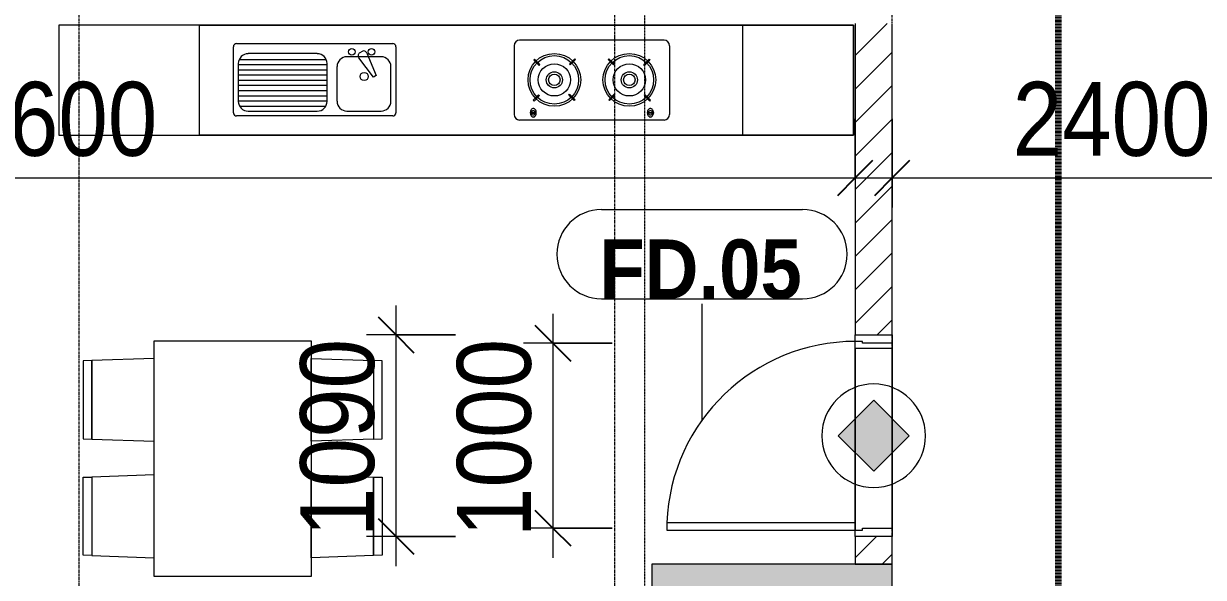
# Model space of a CAD drawing. Header units: millimetres. Extents: x 962 to 239635, y -15958 to 82755.
# Drawn here: x 173503 to 179888, y 61841 to 64835 of the extents above; entities that cross this region are included whole.
import ezdxf

# ---------------------------------------------------------------- set-up
doc = ezdxf.new("R2010")
doc.units = ezdxf.units.MM
for name, pattern in [('1 NÉT CALL OUT', [6, 3, -3]), ('Dash Dot 3_16_', [7.9375, 4.7625, -1.5875, 0, -1.5875]), ('Grid Line', [22.225, 12.7, -3.175, 3.175, -3.175])]:
    doc.linetypes.add(name, pattern=pattern)
for name, color, linetype, lineweight in [('0-1', 7, 'Continuous', 5), ('A-ANNO-DIMS', 211, 'Continuous', 9), ('A-ANNO-DIMS-160', 211, 'Continuous', 9), ('A-ANNO-NOTE', 131, 'Continuous', 9), ('A-DETL-3', 90, '1 NÉT CALL OUT', 100), ('A-DETL-GENF-2', 1, 'Continuous', 9), ('A-DOOR-4', 1, 'Continuous', 9), ('A-DOOR-FRAM-1', 1, 'Continuous', 9), ('A-DOOR-IDEN', 31, 'Continuous', 9), ('A-FLOR-2', 9, 'Continuous', 9), ('A-WALL', 113, 'Continuous', 9), ('A-WALL-3', 113, 'Continuous', 18), ('A-WALL-PATT-2', 111, 'Continuous', 9), ('G-ANNO-SYMB-1', 111, 'Dash Dot 3_16_', 18), ('I-FURN', 30, 'Continuous', 9), ('I-FURN-1', 254, 'Continuous', 9), ('S-COLS-1', 52, 'Continuous', 5), ('S-COLS-2', 7, 'Continuous', 18), ('S-GRID-1', 1, 'Grid Line', 9)]:
    doc.layers.add(name, color=color, linetype=linetype, lineweight=lineweight)
doc.styles.add('Arial_B_6', font='arialbd_0.ttf', dxfattribs={"width": 0.9, "height": 320})
doc.styles.add('UTM Avo', font='UTM Avo.ttf', dxfattribs={"width": 0.9, "height": 400})
doc.dimstyles.new('1_Dim_chi_tiet_2_5', dxfattribs={"dimscale": 304.8, "dimtxt": 399.720379, "dimasz": 0.629921, "dimexe": 0.524934, "dimexo": 0.0625, "dimgap": 0.052493, "dimtad": 1, "dimdec": 0, "dimrnd": 5, "dimzin": 0, "dimdsep": 46, "dimtxsty": 'UTM Avo', "dimblk1": 'OBLIQUE', "dimblk2": 'OBLIQUE', "dimsah": 1, "dimcen": 0.09, "dimdle": 0.524934, "dimazin": 0, "dimtfac": 1, "dimtdec": 4, "dimtix": 1, "dimtmove": 0, "dimatfit": 3, "dimfxl": 1.049869, "dimfxlon": 1, "dimtvp": 1, "dimtolj": 1, "dimtzin": 0, "dimarcsym": 2})
doc.dimstyles.new('1_Dim_chi_tiet_2_5_1', dxfattribs={"dimscale": 304.8, "dimtxt": 399.720379, "dimasz": 0.629921, "dimexe": 0.524934, "dimexo": 0.0625, "dimgap": 0.052493, "dimtad": 1, "dimdec": 0, "dimrnd": 5, "dimzin": 0, "dimdsep": 46, "dimtxsty": 'UTM Avo', "dimblk1": 'OBLIQUE', "dimblk2": 'OBLIQUE', "dimsah": 1, "dimcen": 0.09, "dimdle": 0.524934, "dimazin": 0, "dimtfac": 1, "dimtdec": 4, "dimtix": 1, "dimtmove": 0, "dimatfit": 3, "dimfxl": 1.049869, "dimfxlon": 1, "dimtvp": 1, "dimtolj": 1, "dimtzin": 0, "dimarcsym": 2})

# ---------------------------------------------------------------- blocks, each defined once
blk = doc.blocks.new('NCV_TKTC_KET CAU_rvt-1-TKCS_MB TẦNG 2')
at = {"layer": 'S-COLS-1'}
blk.add_hatch(color=256, dxfattribs=at).paths.add_polyline_path([(116452.6, 61561.9), (116452.6, 61911.9), (115152.6, 61911.9), (115152.6, 61561.9), (115761.3, 61561.9)])
at = {"layer": 'S-COLS-2'}
for p, q in [((116452.6, 61911.9), (115152.6, 61911.9)), ((115152.6, 61911.9), (115152.6, 61561.9)), ((116452.6, 61561.9), (116452.6, 61911.9))]:
    blk.add_line(p, q, dxfattribs=at)
blk = doc.blocks.new('HE BEP A - HE BEP A-V59-TKCS_MB TẦNG 2')
at = {"layer": 'I-FURN'}
for p, q in [((765.9, 605.3), (3.5, 605.3)), ((3.5, 605.3), (3.5, 11)), ((765.9, 11), (765.9, 605.3)), ((765.9, 605.3), (4303.5, 605.3)), ((765.9, 11), (765.9, 605.3)), ((3703.5, 605.3), (3703.5, 11)), ((4303.5, 605.3), (4303.5, 11)), ((3279.1, 524.2), (2497.5, 524.2)), ((948.4, 131.7), (948.4, 487.8)), ((965.9, 505.3), (1810.5, 505.3)), ((1401.8, 451.1), (1028.4, 451.1)), ((1644.6, 463.3), (1632.2, 456.1)), ((1670.1, 454.1), (1721.6, 333.3)), ((1828, 487.8), (1828, 131.7)), ((2467.5, 494.2), (2467.5, 122.2)), ((3309.1, 494.2), (3309.1, 122.2)), ((975, 397.7), (975, 193.3)), ((975, 391.9), (1455.1, 391.9)), ((979.9, 419.9), (1450.3, 419.9)), ((1455.1, 193.3), (1455.1, 397.7)), ((1747.9, 434.2), (1562.5, 434.2)), ((1706.2, 324.4), (1627.3, 429.4)), ((2578, 421.2), (2573.6, 416.8)), ((2573.6, 416.8), (2602.8, 387.7)), ((2607.1, 392.1), (2578, 421.2)), ((2602.8, 387.7), (2607.1, 392.1)), ((2795.6, 424), (2766.5, 394.9)), ((2766.5, 394.9), (2770.8, 390.5)), ((2770.8, 390.5), (2800, 419.6)), ((2800, 419.6), (2795.6, 424)), ((2976.7, 419.6), (2981.1, 424)), ((3005.8, 390.5), (2976.7, 419.6)), ((2981.1, 424), (3010.2, 394.9)), ((3010.2, 394.9), (3005.8, 390.5)), ((3169.5, 392.1), (3198.6, 421.2)), ((3173.9, 387.7), (3169.5, 392.1)), ((3203, 416.8), (3173.9, 387.7)), ((3198.6, 421.2), (3203, 416.8)), ((975, 363.9), (1455.1, 363.9)), ((975, 335.9), (1455.1, 335.9)), ((1509.1, 380.9), (1509.1, 194.2)), ((1721.6, 333.3), (1706.2, 324.4)), ((1801.3, 194.2), (1801.3, 380.9)), ((975, 307.9), (1455.1, 307.9)), ((975, 279.9), (1455.1, 279.9)), ((975, 251.9), (1455.1, 251.9)), ((975, 223.9), (1455.1, 223.9)), ((975, 195.9), (1455.1, 195.9)), ((2570.9, 199.3), (2600, 228.4)), ((2575.3, 194.9), (2570.9, 199.3)), ((2604.4, 224), (2575.3, 194.9)), ((2600, 228.4), (2604.4, 224)), ((2763.7, 226.8), (2768.1, 231.2)), ((2792.8, 197.7), (2763.7, 226.8)), ((2768.1, 231.2), (2797.2, 202)), ((2797.2, 202), (2792.8, 197.7)), ((3008.5, 231.2), (2979.4, 202)), ((2979.4, 202), (2983.8, 197.7)), ((2983.8, 197.7), (3012.9, 226.8)), ((3012.9, 226.8), (3008.5, 231.2)), ((3176.6, 228.4), (3172.2, 224)), ((3172.2, 224), (3201.4, 194.9)), ((3205.8, 199.3), (3176.6, 228.4)), ((3201.4, 194.9), (3205.8, 199.3)), ((981.5, 167.9), (1448.7, 167.9)), ((1028.4, 139.9), (1401.8, 139.9)), ((1562.5, 140.8), (1747.9, 140.8)), ((2555.1, 133.3), (2555.1, 129.3)), ((2587.6, 133.3), (2555.1, 133.3)), ((2555.1, 129.3), (2587.6, 129.3)), ((2587.6, 129.3), (2587.6, 133.3)), ((3189, 129.3), (3189, 133.3)), ((3189, 133.3), (3221.5, 133.3)), ((3221.5, 129.3), (3189, 129.3)), ((3221.5, 133.3), (3221.5, 129.3)), ((1810.5, 114.2), (965.9, 114.2)), ((3279.1, 92.2), (2497.5, 92.2)), ((3.5, 11), (765.9, 11)), ((4303.5, 11), (765.9, 11))]:
    blk.add_line(p, q, dxfattribs=at)
for centre, radius in [((1589.4, 460.9), 17.8), ((1696.1, 460.9), 17.8), ((2685.4, 309.4), 142.6), ((3091.2, 309.4), 142.6), ((2685.4, 309.4), 131.3), ((2685.4, 309.4), 87.2), ((3091.2, 309.4), 131.3), ((3091.2, 309.4), 87.2), ((1656.3, 327.5), 22.2), ((2685.4, 309.4), 43.6), ((2685.4, 309.4), 30.9), ((3091.2, 309.4), 43.6), ((3091.2, 309.4), 30.9)]:
    blk.add_circle(centre, radius, dxfattribs=at)
for centre, radius, start, end in [((2497.5, 494.2), 30, 90, 180), ((3279.1, 494.2), 30, 360, 90), ((965.9, 487.8), 17.5, 90, 180), ((1028.4, 397.7), 53.3, 90, 180), ((1401.8, 397.7), 53.3, 360, 90), ((1641, 440.7), 17.8, 119.9521, 219.46175), ((1653.4, 447.9), 17.8, 20.53791, 119.9521), ((1810.5, 487.8), 17.5, 0, 90), ((1562.5, 380.9), 53.3, 90, 180), ((1747.9, 380.9), 53.3, 360, 90), ((1028.4, 193.3), 53.3, 180, 270), ((1401.8, 193.3), 53.3, 270, 360), ((1562.5, 194.2), 53.3, 180, 270), ((1747.9, 194.2), 53.3, 270, 360), ((965.9, 131.7), 17.5, 180, 270), ((1810.5, 131.7), 17.5, 270, 360), ((2588.6, 131.7), 33.5, 163.94189, 180), ((2588.6, 131.7), 33.5, 180, 196.05811), ((2580.1, 134.1), 24.7, 145.20397, 163.94189), ((2571.3, 131.3), 11.6, 9.9102, 170.0898), ((2571.3, 131.3), 11.6, 189.71775, 350.28225), ((2574.8, 137.9), 18.1, 120.79762, 145.20397), ((2571.4, 143.6), 11.5, 90, 120.79762), ((2571.4, 143.6), 11.5, 59.20238, 90), ((2568, 137.9), 18.1, 34.79603, 59.20238), ((2562.6, 134.1), 24.7, 16.05811, 34.79603), ((2554.1, 131.7), 33.5, 0, 16.05811), ((2554.1, 131.7), 33.5, 343.94189, 0), ((3222.5, 131.7), 33.5, 163.94189, 180), ((3222.5, 131.7), 33.5, 180, 196.05811), ((3214, 134.1), 24.7, 145.20397, 163.94189), ((3208.7, 137.9), 18.1, 120.79762, 145.20397), ((3205.3, 131.3), 11.6, 9.9102, 170.0898), ((3205.3, 131.3), 11.6, 189.71775, 350.28225), ((3205.3, 143.6), 11.5, 90, 120.79762), ((3205.3, 143.6), 11.5, 59.20238, 90), ((3201.9, 137.9), 18.1, 34.79603, 59.20238), ((3196.5, 134.1), 24.7, 16.05811, 34.79603), ((3188, 131.7), 33.5, 0, 16.05811), ((3188, 131.7), 33.5, 343.94189, 0), ((2497.5, 122.2), 30, 180, 270), ((2580.1, 129.2), 24.7, 196.05811, 214.79603), ((2574.8, 125.5), 18.1, 214.79603, 239.20238), ((2571.4, 119.8), 11.5, 239.20238, 270), ((2571.4, 119.8), 11.5, 270, 300.79762), ((2568, 125.5), 18.1, 300.79762, 325.20397), ((2562.6, 129.2), 24.7, 325.20397, 343.94189), ((3214, 129.2), 24.7, 196.05811, 214.79603), ((3208.7, 125.5), 18.1, 214.79603, 239.20238), ((3205.3, 119.8), 11.5, 239.20238, 270), ((3205.3, 119.8), 11.5, 270, 300.79762), ((3201.9, 125.5), 18.1, 300.79762, 325.20397), ((3196.5, 129.2), 24.7, 325.20397, 343.94189), ((3279.1, 122.2), 30, 270, 360)]:
    blk.add_arc(centre, radius, start, end, dxfattribs=at)
at = {"layer": 'I-FURN-1'}
for p, q in [((4303.5, 605.3), (3.5, 605.3)), ((3.5, 605.3), (3.5, 11)), ((4303.5, 11), (4303.5, 605.3)), ((3.5, 11), (4303.5, 11))]:
    blk.add_line(p, q, dxfattribs=at)
blk = doc.blocks.new('RES_BAN AN 1 - RES_BAN AN 1-885813-TKCS_MB TẦNG 2')
at = {"layer": 'I-FURN-1'}
for p, q in [((-425, 1275), (425, 1275)), ((-425, 0), (-425, 1275)), ((425, 1275), (425, 0)), ((-761.9, 1168.8), (-809.6, 1167.2)), ((-809.6, 1167.2), (-809.6, 745.3)), ((-425, 1180), (-761.9, 1168.8)), ((-761.9, 1168.8), (-761.9, 743.8)), ((-761.9, 743.8), (-761.9, 1168.8)), ((-425, 732.5), (-425, 1180)), ((425, 1180), (761.9, 1168.8)), ((425, 732.5), (425, 1180)), ((761.9, 1168.8), (761.9, 743.8)), ((761.9, 1168.8), (761.9, 743.8)), ((809.6, 1167.2), (761.9, 1168.8)), ((809.6, 745.3), (809.6, 1167.2)), ((-809.6, 745.3), (-761.9, 743.8)), ((-761.9, 743.8), (-425, 732.5)), ((761.9, 743.8), (425, 732.5)), ((761.9, 743.8), (809.6, 745.3)), ((-809.6, 536.9), (-761.9, 538.5)), ((-809.6, 115.1), (-809.6, 536.9)), ((-425, 549.7), (-761.9, 538.5)), ((-761.9, 538.5), (-761.9, 113.5)), ((-761.9, 538.5), (-761.9, 113.5)), ((-425, 102.3), (-425, 549.7)), ((425, 549.7), (761.9, 538.5)), ((425, 102.3), (425, 549.7)), ((761.9, 538.5), (761.9, 113.5)), ((761.9, 538.5), (809.6, 536.9)), ((761.9, 113.5), (761.9, 538.5)), ((809.6, 536.9), (809.6, 115.1)), ((-761.9, 113.5), (-809.6, 115.1)), ((-761.9, 113.5), (-425, 102.3)), ((761.9, 113.5), (425, 102.3)), ((809.6, 115.1), (761.9, 113.5)), ((425, 0), (-425, 0))]:
    blk.add_line(p, q, dxfattribs=at)
blk = doc.blocks.new('NCV_TKTC_TANG 2_rvt-1-TKCS_MB TẦNG 2')
at = {"layer": 'A-FLOR-2'}
for p, q in [((116252.6, 62096.9), (116252.6, 63116.9)), ((116452.5, 63079.4), (116252.6, 63079.4)), ((116252.6, 63079.4), (116252.6, 62096.9)), ((116452.5, 62106.9), (116452.5, 63079.4))]:
    blk.add_line(p, q, dxfattribs=at)
at = {"layer": 'I-FURN-1'}
for name, p in [('HE BEP A - HE BEP A-V59-TKCS_MB TẦNG 2', (111939.1, 64221.6)), ('RES_BAN AN 1 - RES_BAN AN 1-885813-TKCS_MB TẦNG 2', (112883.8, 61845.3))]:
    blk.add_blockref(name, p, dxfattribs=at)
blk = doc.blocks.new('FD_05 - FD_05-1000x2200mm-835433-TKCS_MB TẦNG 2')
at = {"layer": 'A-DETL-GENF-2'}
for p, q in [((510, -100), (470, -100)), ((470, -100), (470, -1120)), ((510, -1120), (510, -100)), ((470, -1120), (510, -1120))]:
    blk.add_line(p, q, dxfattribs=at)
blk.add_arc((510, -100), 1020, 180, 267.75253, dxfattribs=at)
at = {"layer": 'A-DOOR-FRAM-1'}
for p, q in [((-545, 100), (-500, 100)), ((-545, -100), (-545, 100)), ((-500, 100), (-500, -60)), ((500, 100), (545, 100)), ((500, -60), (500, 100)), ((545, 100), (545, -100)), ((-500, -60), (-510, -60)), ((-510, -60), (-510, -100)), ((510, -60), (500, -60)), ((510, -100), (510, -60)), ((-510, -100), (-545, -100)), ((545, -100), (510, -100))]:
    blk.add_line(p, q, dxfattribs=at)
blk = doc.blocks.new('HDNDCT_GHI CHÚ CỬA CHỐNG CHÁY EI30 - HDNDCT_GHI CHÚ CỬA CHỐNG CHÁY EI30-2461928-TKCS_MB TẦNG 2')
at = {"layer": 'A-ANNO-NOTE'}
blk.add_hatch(color=256, dxfattribs=at).paths.add_polyline_path([(-1.2, 0), (0, 1.2), (1.2, 0), (0, -1.2)])
for p, q in [((0, 1.2), (-1.2, 0)), ((1.2, 0), (0, 1.2)), ((-1.2, 0), (0, -1.2)), ((0, -1.2), (1.2, 0))]:
    blk.add_line(p, q, dxfattribs=at)
for start, end in [(360, 180), (180, 360)]:
    blk.add_arc((0, 0), 1.75, start, end, dxfattribs=at)
blk = doc.blocks.new('DIMBLOCK104-TKCS_MB TẦNG 2')
at = {"layer": 'A-ANNO-DIMS-160'}
for p, q in [((175519.6, 61901.9), (175519.6, 63311.9)), ((175839.6, 63151.9), (175359.6, 63151.9)), ((175519.6, 63151.9), (175839.6, 63151.9)), ((175839.6, 62061.9), (175359.6, 62061.9)), ((175519.6, 62061.9), (175839.6, 62061.9))]:
    blk.add_line(p, q, dxfattribs=at)
at = {"layer": 'A-ANNO-DIMS-160', "lineweight": 25}
for p, q in [((175519.6, 63151.9), (175423.6, 63247.9)), ((175519.6, 63151.9), (175615.6, 63055.9)), ((175519.6, 62061.9), (175423.6, 62157.9)), ((175519.6, 62061.9), (175615.6, 61965.9))]:
    blk.add_line(p, q, dxfattribs=at)
at = {"layer": 'A-ANNO-DIMS-160', "color": 0, "insert": (174999.9, 62059.2), "char_height": 400, "width": 1314.636, "attachment_point": 1, "rotation": 90, "line_spacing_factor": 1.110334, "style": 'UTM Avo'}
blk.add_mtext('1090', dxfattribs=at)
blk = doc.blocks.new('_Oblique')
at = {"color": 0, "linetype": 'ByBlock', "lineweight": -2}
blk.add_line((-0.5, -0.5), (0.5, 0.5), dxfattribs=at)
blk = doc.blocks.new('DIMBLOCK160-TKCS_MB TẦNG 2')
at = {"layer": 'A-ANNO-DIMS-160'}
for p, q in [((176367.8, 63266.9), (176367.8, 61946.9)), ((176687.8, 63106.9), (176207.8, 63106.9)), ((176367.8, 63106.9), (176687.8, 63106.9)), ((176687.8, 62106.9), (176207.8, 62106.9)), ((176367.8, 62106.9), (176687.8, 62106.9))]:
    blk.add_line(p, q, dxfattribs=at)
at = {"layer": 'A-ANNO-DIMS-160', "lineweight": 25}
for p, q in [((176367.8, 63106.9), (176271.8, 63202.9)), ((176367.8, 63106.9), (176463.8, 63010.9)), ((176367.8, 62106.9), (176271.8, 62202.9)), ((176367.8, 62106.9), (176463.8, 62010.9))]:
    blk.add_line(p, q, dxfattribs=at)
at = {"layer": 'A-ANNO-DIMS-160', "color": 0, "insert": (175848.2, 62059.2), "char_height": 400, "width": 1314.636, "attachment_point": 1, "rotation": 90, "line_spacing_factor": 1.110334, "style": 'UTM Avo'}
blk.add_mtext('1000', dxfattribs=at)
blk = doc.blocks.new('STN_Door Tag - STN_Door Tag-1788670-TKCS_MB TẦNG 2')
at = {"layer": 'A-DOOR-IDEN'}
for p, q in [((-3.37, 1.495), (3.431, 1.495)), ((-3.37, -1.524), (3.431, -1.524))]:
    blk.add_line(p, q, dxfattribs=at)
for centre, start, end in [((-3.37, -0.015), 90, 270), ((3.431, -0.015), 270, 90)]:
    blk.add_arc(centre, 1.509, start, end, dxfattribs=at)
blk = doc.blocks.new('DIMBLOCK246-TKCS_MB TẦNG 2')
at = {"layer": 'A-ANNO-DIMS-160'}
for p, q in [((178203.5, 64320.6), (178203.5, 63840.6)), ((178203.5, 64000.6), (178203.5, 64320.6)), ((180603.4, 64320.6), (180603.4, 63840.6)), ((180603.4, 64000.6), (180603.4, 64320.6)), ((178043.5, 64000.6), (180763.4, 64000.6))]:
    blk.add_line(p, q, dxfattribs=at)
at = {"layer": 'A-ANNO-DIMS-160', "lineweight": 25}
for p, q in [((178203.5, 64000.6), (178299.5, 64096.6)), ((180603.4, 64000.6), (180699.4, 64096.6)), ((178203.5, 64000.6), (178107.5, 63904.6)), ((180603.4, 64000.6), (180507.4, 63904.6))]:
    blk.add_line(p, q, dxfattribs=at)
at = {"layer": 'A-ANNO-DIMS-160', "color": 0, "insert": (178855.7, 64520.3), "char_height": 400, "width": 1314.636, "attachment_point": 1, "line_spacing_factor": 1.110334, "style": 'UTM Avo'}
blk.add_mtext('2400', dxfattribs=at)
blk = doc.blocks.new('DIMBLOCK310-TKCS_MB TẦNG 2')
at = {"layer": 'A-ANNO-DIMS-160'}
for p, q in [((169403.5, 64320.6), (169403.5, 63840.6)), ((169403.5, 64000.6), (169403.5, 64320.6)), ((178003.5, 64320.6), (178003.5, 63840.6)), ((178003.5, 64000.6), (178003.5, 64320.6)), ((169243.5, 64000.6), (178163.5, 64000.6))]:
    blk.add_line(p, q, dxfattribs=at)
at = {"layer": 'A-ANNO-DIMS-160', "lineweight": 25}
for p, q in [((169403.5, 64000.6), (169499.5, 64096.6)), ((178003.5, 64000.6), (178099.5, 64096.6)), ((169403.5, 64000.6), (169307.5, 63904.6)), ((178003.5, 64000.6), (177907.5, 63904.6))]:
    blk.add_line(p, q, dxfattribs=at)
at = {"layer": 'A-ANNO-DIMS-160', "color": 0, "insert": (173155.7, 64520.3), "char_height": 400, "width": 1314.636, "attachment_point": 1, "line_spacing_factor": 1.110334, "style": 'UTM Avo'}
blk.add_mtext('8600', dxfattribs=at)

msp = doc.modelspace()

# ---------------------------------------------------------------- hatches: boundary and pattern name
at = {"layer": 'A-WALL-PATT-2'}
h = msp.add_hatch(dxfattribs=at)
h.set_pattern_fill('FP_1', color=256, style=0, pattern_type=2)
h.set_pattern_definition([(45, (61750.9, 0), (-90.50967, 90.50967), [])])
h.paths.add_polyline_path([(178203.5, 61911.9), (178203.5, 62061.9), (178003.5, 62061.9), (178003.5, 61911.9)])
h.paths.add_polyline_path([(178203.5, 63151.9), (178203.5, 64835.3), (178003.5, 64835.3), (178003.5, 63151.9)])
h.paths.add_polyline_path([(178003.5, 65035.3), (178203.5, 65035.3), (178203.5, 69761.9), (178003.5, 69761.9), (178003.5, 65415)])

# ---------------------------------------------------------------- linework, layer by layer
at = {"layer": 'A-DETL-3'}
msp.add_line((179103.5, 52256.9), (179103.5, 71435.3), dxfattribs=at)
at = {"layer": 'A-DOOR-IDEN'}
msp.add_line((177174.6, 62685.1), (177174.9, 63320.8), dxfattribs=at)
at = {"layer": 'A-WALL'}
for p, q in [((178003.5, 62096.9), (178003.5, 63116.9)), ((178203.5, 63106.9), (178203.5, 62106.9))]:
    msp.add_line(p, q, dxfattribs=at)
at = {"layer": 'A-WALL-3'}
for p, q in [((178003.5, 64835.3), (178003.5, 63151.9)), ((178203.5, 63151.9), (178203.5, 64835.3)), ((178003.5, 63151.9), (178203.5, 63151.9)), ((178003.5, 62061.9), (178003.5, 61911.9)), ((178203.5, 62061.9), (178003.5, 62061.9)), ((178203.5, 61911.9), (178203.5, 62061.9)), ((178003.5, 61911.9), (178203.5, 61911.9))]:
    msp.add_line(p, q, dxfattribs=at)
at = {"layer": 'G-ANNO-SYMB-1'}
msp.add_line((176863.5, 82373.8), (176863.5, 13547.9), dxfattribs=at)
at = {"layer": 'S-GRID-1'}
for p, q in [((173803.5, 19351.6), (173803.5, 76542.3)), ((176703.5, 19351.6), (176703.5, 76542.3)), ((178203.5, 19351.6), (178203.5, 76542.3))]:
    msp.add_line(p, q, dxfattribs=at)

# ---------------------------------------------------------------- block references
at = {"layer": '0-1'}
for name in ['NCV_TKTC_KET CAU_rvt-1-TKCS_MB TẦNG 2', 'NCV_TKTC_TANG 2_rvt-1-TKCS_MB TẦNG 2']:
    msp.add_blockref(name, (61750.9, 0), dxfattribs=at)
at = {"layer": 'A-ANNO-NOTE', "xscale": 160, "yscale": 160, "zscale": 160}
msp.add_blockref('HDNDCT_GHI CHÚ CỬA CHỐNG CHÁY EI30 - HDNDCT_GHI CHÚ CỬA CHỐNG CHÁY EI30-2461928-TKCS_MB TẦNG 2', (178103.5, 62606.9), dxfattribs=at)
at = {"layer": 'A-DOOR-4', "rotation": 269.9999999999999}
msp.add_blockref('FD_05 - FD_05-1000x2200mm-835433-TKCS_MB TẦNG 2', (178103.5, 62606.9), dxfattribs=at)
at = {"layer": 'A-DOOR-IDEN', "xscale": 159.9999999999999, "yscale": 159.9999999999999, "zscale": 159.9999999999999}
msp.add_blockref('STN_Door Tag - STN_Door Tag-1788670-TKCS_MB TẦNG 2', (177170, 63591.1), dxfattribs=at)

# ---------------------------------------------------------------- texts
at = {"layer": 'A-DOOR-IDEN', "insert": (177166.8, 63505.7), "char_height": 320, "width": 1124.64, "attachment_point": 5, "line_spacing_factor": 0.936439, "style": 'Arial_B_6'}
msp.add_mtext('\\pt7.2,14.4,21.6,28.8,36,43.2,50.4,57.6,64.8,72,79.2,86.4,93.6,100.8,108,115.2,122.4,129.6,136.8,144,151.2,158.4,165.6,172.8,180,187.2,194.4,201.6,208.8,216,223.2,230.4;FD.05', dxfattribs=at)

# ---------------------------------------------------------------- dimensions: what is measured, and where the dimension line sits
at = {"layer": 'A-ANNO-DIMS'}
for base, p1, p2, dimstyle, override, picture, middle in [((178003.5, 64000.6), (169403.5, 64320.6), (178003.5, 64320.6), '1_Dim_chi_tiet_2_5_1', {"dimpost": '<>', "dimfxl": 8600}, 'DIMBLOCK310-TKCS_MB TẦNG 2', (173703.5, 64223.6)), ((180603.4, 64000.6), (178203.5, 64320.6), (180603.4, 64320.6), '1_Dim_chi_tiet_2_5', {"dimpost": '<>', "dimfxl": 2399.928669}, 'DIMBLOCK246-TKCS_MB TẦNG 2', (179403.4, 64223.6))]:
    dim = msp.add_linear_dim(base=base, p1=p1, p2=p2, dimstyle=dimstyle, override=override, dxfattribs=at)
    dim.commit()
    dim.dimension.update_dxf_attribs({"geometry": picture, "text_midpoint": middle})
for base, p1, p2, override, picture, middle in [((175519.6, 63151.9), (175839.6, 62061.9), (175839.6, 63151.9), {"dimpost": '<>', "dimfxl": 1090}, 'DIMBLOCK104-TKCS_MB TẦNG 2', (175296.6, 62606.9)), ((176367.8, 62106.9), (176687.8, 63106.9), (176687.8, 62106.9), {"dimpost": '<>', "dimfxl": 1000}, 'DIMBLOCK160-TKCS_MB TẦNG 2', (176144.8, 62606.9))]:
    dim = msp.add_linear_dim(base=base, p1=p1, p2=p2, angle=90, dimstyle='1_Dim_chi_tiet_2_5', override=override, dxfattribs=at)
    dim.commit()
    dim.dimension.update_dxf_attribs({"geometry": picture, "text_midpoint": middle})

doc.saveas('drawing.dxf')
